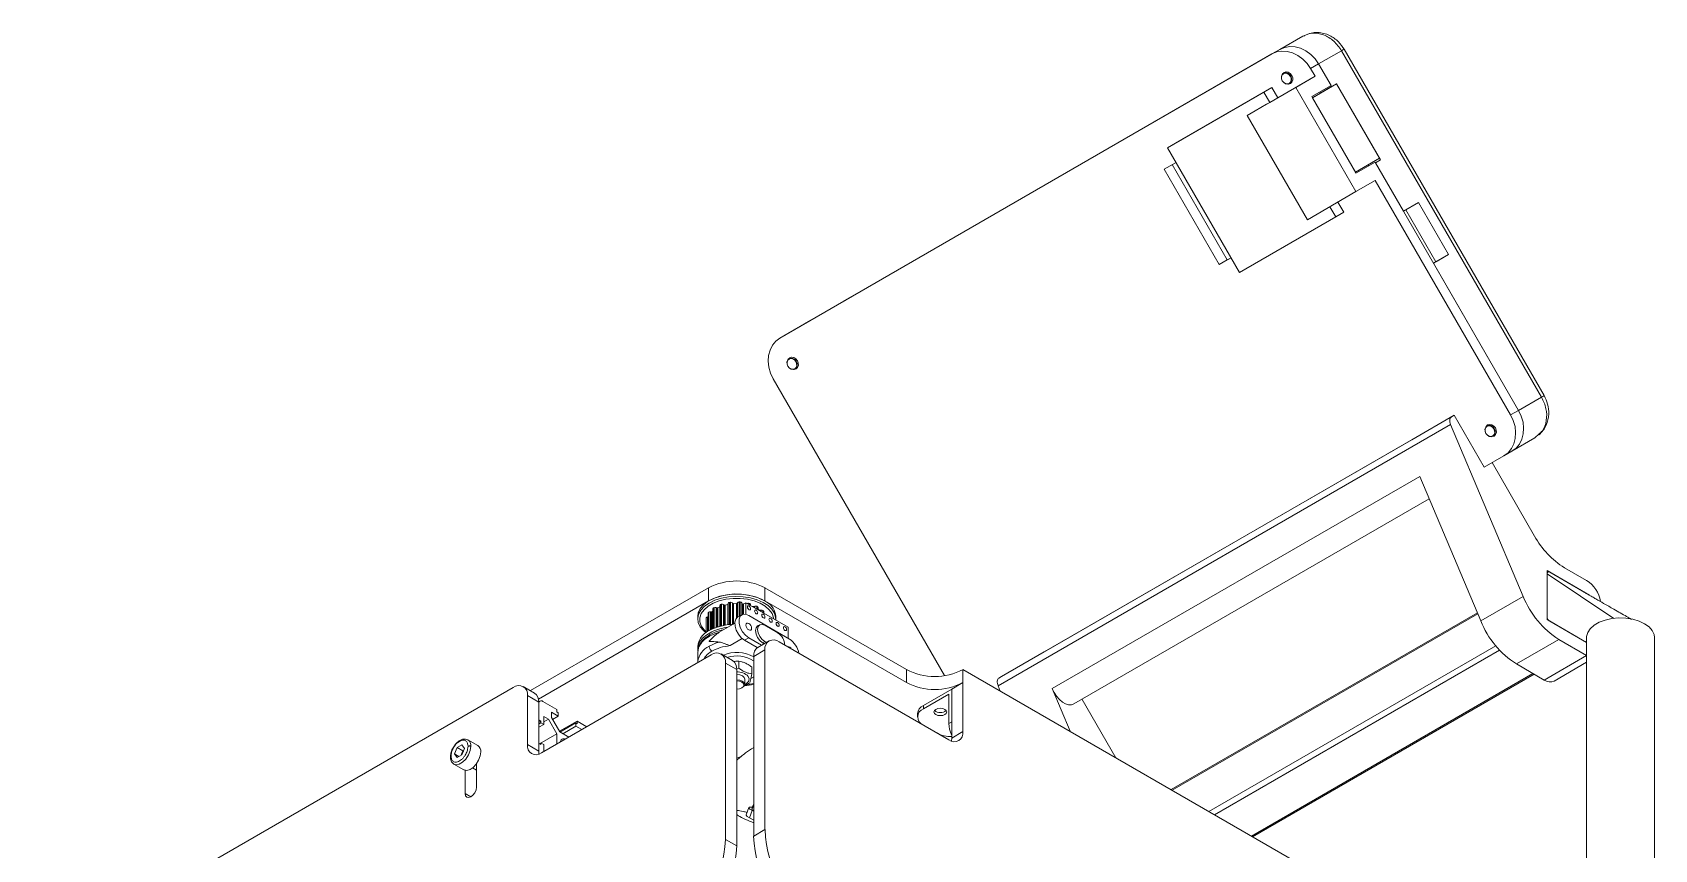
# Model space of a CAD drawing. Header units: millimetres. Extents: x -529 to 1738, y -425 to 849.
# Drawn here: x -104.7 to 98, y 235 to 337.2 of the extents above; entities that cross this region are included whole.
import ezdxf

# ---------------------------------------------------------------- set-up
doc = ezdxf.new("R2010")
doc.units = ezdxf.units.MM

msp = doc.modelspace()

# ---------------------------------------------------------------- linework, layer by layer
at = {"color": 7, "linetype": 'Continuous', "lineweight": 15}
for p, q in [((54.09, 336.73), (-7.43, 301.21)), ((51.22, 335.07), (54.09, 336.73)), ((54.32, 336.77), (54.09, 336.73)), ((51.22, 335.07), (-10.3, 299.55)), ((50.22, 334.49), (51.22, 335.07)), ((58.92, 334.9), (56.05, 333.24)), ((83.92, 291.59), (58.92, 334.9)), ((84.24, 291.78), (59.24, 335.08)), ((50.22, 334.49), (-11.3, 298.98)), ((56.05, 333.24), (55.05, 332.66)), ((55.6, 331.71), (55.05, 332.66)), ((57.6, 330.55), (56.05, 333.24)), ((56.05, 333.24), (57.67, 330.42)), ((50.93, 329.01), (55.6, 331.71)), ((51.96, 332.26), (51.66, 332.09)), ((52.41, 330.79), (52.71, 330.96)), ((55.6, 331.71), (53.2, 330.32)), ((55.2, 329.16), (57.6, 330.55)), ((58.27, 330.77), (55.27, 329.03)), ((57.67, 330.42), (58.27, 330.77)), ((58.27, 330.77), (63.77, 321.24)), ((58.27, 330.77), (63.65, 321.46)), ((37.17, 322.77), (49.19, 329.71)), ((38.17, 323.35), (50.19, 330.29)), ((53.2, 330.32), (47.12, 326.81)), ((50.19, 330.29), (49.19, 329.71)), ((49.19, 329.71), (49.93, 328.43)), ((49.93, 328.43), (50.93, 329.01)), ((50.19, 330.29), (50.93, 329.01)), ((53.2, 330.32), (60.72, 317.29)), ((60.72, 319.6), (55.2, 329.16)), ((55.27, 329.04), (56.26, 329.6)), ((55.27, 329.03), (60.65, 319.72)), ((56.26, 329.6), (56.18, 329.73)), ((56.26, 329.6), (57.67, 330.42)), ((47.12, 326.81), (48.12, 327.39)), ((47.12, 326.81), (54.64, 313.77)), ((48.12, 327.39), (49.53, 328.2)), ((49.93, 328.43), (49.53, 328.2)), ((38.17, 323.35), (37.17, 322.77)), ((37.17, 322.77), (46.17, 307.18)), ((36.76, 320.08), (38.23, 320.93)), ((44.63, 308.75), (37.76, 320.66)), ((63.65, 321.46), (60.65, 319.72)), ((63.12, 320.98), (60.72, 319.6)), ((63.12, 320.98), (60.72, 319.6)), ((62.31, 320.51), (62.23, 320.64)), ((81.05, 289.93), (63.12, 320.98)), ((63.77, 321.24), (63.17, 320.89)), ((63.17, 320.89), (63.77, 321.24)), ((63.17, 320.89), (66.67, 314.83)), ((43.63, 308.17), (36.76, 320.08)), ((60.72, 317.29), (63.12, 318.67)), ((80.05, 289.36), (63.12, 318.67)), ((54.64, 313.77), (60.72, 317.29)), ((57.45, 315.4), (58.19, 314.12)), ((58.19, 314.12), (59.19, 314.7)), ((58.45, 315.98), (59.19, 314.7)), ((66.67, 314.83), (68.55, 315.91)), ((66.96, 315), (70.71, 308.5)), ((72.3, 309.42), (68.55, 315.91)), ((46.17, 307.18), (58.19, 314.12)), ((45.11, 309.02), (43.63, 308.17)), ((43.63, 308.17), (44.63, 308.75)), ((45.11, 309.02), (44.63, 308.75)), ((72.3, 309.42), (70.42, 308.34)), ((70.42, 308.34), (70.88, 308.6)), ((70.42, 308.34), (81.05, 289.93)), ((70.88, 308.6), (72.3, 309.42)), ((2.24, 306.79), (-3.41, 303.53)), ((-2.66, 303.96), (2.99, 307.23)), ((2.99, 307.23), (2.24, 306.79)), ((-3.41, 303.53), (-2.66, 303.96)), ((-2.66, 303.96), (-2.66, 303.96)), ((-7.43, 301.21), (-10.3, 299.55)), ((-10.3, 299.55), (-11.3, 298.98)), ((-9.84, 296.58), (-10.14, 296.41)), ((-9.39, 295.11), (-9.09, 295.28)), ((-12.13, 293.88), (9.29, 256.78)), ((81.05, 289.93), (83.92, 291.59)), ((15.98, 255.5), (72.55, 288.16)), ((16.08, 256.47), (72.65, 289.13)), ((67.69, 286.26), (72.99, 289.33)), ((72.55, 288.16), (81.62, 266.67)), ((72.65, 289.13), (72.99, 289.33)), ((72.99, 289.33), (76.74, 282.83)), ((77.41, 288.18), (77.11, 288.01)), ((80.05, 289.36), (81.05, 289.93)), ((21.73, 259.73), (67.69, 286.26)), ((67.69, 286.26), (67.69, 286.26)), ((77.86, 286.71), (78.16, 286.88)), ((83.09, 286.5), (80.22, 284.84)), ((83.61, 286.99), (83.09, 286.5)), ((76.74, 282.83), (79.22, 284.26)), ((80.22, 284.84), (79.22, 284.26)), ((77.74, 283.41), (83.05, 274.22)), ((22.73, 255.15), (68.69, 281.68)), ((68.69, 281.68), (76.32, 263.61)), ((69.88, 278.87), (25.47, 253.23)), ((84.6, 269.9), (89.9, 266.84)), ((84.6, 269.9), (84.6, 263.78)), ((84.7, 269.71), (84.6, 269.65)), ((89.55, 267.04), (84.95, 269.7)), ((86.8, 270.26), (89.55, 268.67)), ((-42.48, 254.9), (-20.23, 267.74)), ((-20.23, 266.11), (-20.23, 267.74)), ((-13.16, 266.11), (-13.16, 267.74)), ((-13.16, 267.74), (4.52, 257.54)), ((84.6, 269.49), (84.6, 269.48)), ((84.6, 269.48), (84.6, 264.18)), ((-41.48, 253.84), (-20.23, 266.11)), ((-18.33, 265.67), (-18.25, 265.62)), ((-18.14, 265.6), (-17.8, 265.68)), ((-17.74, 265.81), (-17.74, 263.15)), ((-17.23, 265.87), (-17.18, 265.81)), ((-17.08, 265.77), (-16.72, 265.78)), ((-16.63, 265.83), (-16.6, 265.89)), ((-16.07, 265.86), (-16.06, 265.79)), ((-15.98, 265.74), (-15.83, 265.72)), ((-15.56, 265.89), (-15.83, 265.74)), ((-15.83, 265.74), (-15.83, 264.45)), ((-15.56, 265.89), (-15.56, 264.44)), ((-10.26, 262.83), (-15.56, 265.89)), ((-14.97, 265.55), (-14.97, 265.68)), ((-13.16, 266.11), (4.52, 255.9)), ((76.32, 263.61), (81.62, 266.67)), ((-21.57, 264.17), (-21.57, 263.86)), ((-20.53, 263.93), (-20.53, 263.94)), ((-20.53, 263.93), (-20.53, 262.13)), ((-20.34, 264.12), (-20.26, 264.12)), ((-20.26, 264.57), (-20.26, 262.32)), ((-19.97, 264.75), (-19.84, 264.74)), ((-19.74, 264.76), (-19.67, 264.83)), ((-19.67, 265.13), (-19.67, 262.63)), ((-19.28, 265.29), (-19.17, 265.25)), ((-19.05, 265.26), (-18.8, 265.38)), ((-18.8, 265.56), (-18.8, 262.94)), ((-16.05, 264.38), (-16.58, 264.07)), ((-10.1, 261.35), (-15.19, 264.29)), ((-14.83, 265.47), (-14.66, 265.41)), ((-14.54, 265.41), (-14.44, 265.45)), ((-14.02, 265), (-14.02, 265.31)), ((-14.02, 265.07), (-13.87, 264.96)), ((-13.76, 264.95), (-13.65, 264.97)), ((-13.31, 264.59), (-13.31, 264.79)), ((-11.82, 263.86), (-11.82, 264.17)), ((75.89, 264.62), (37.6, 242.52)), ((84.6, 263.78), (89.54, 260.92)), ((-18.87, 262.2), (-18.61, 262.36)), ((-16.93, 263.33), (-18.61, 262.36)), ((-13.82, 263.13), (-14.08, 262.98)), ((-11.57, 262.13), (-13.19, 263.07)), ((-10.26, 261.44), (-10.26, 262.83)), ((84.95, 263.57), (89.54, 260.92)), ((-21.57, 260.4), (-21.57, 260.09)), ((-21.57, 259.68), (-21.57, 258.45)), ((-15.19, 261.49), (-15.72, 261.19)), ((-15.72, 261.19), (-14.12, 260.27)), ((-13.6, 260.58), (-15.19, 261.49)), ((-13.16, 259.98), (-14.57, 259.17)), ((-12.64, 261.13), (-14.05, 260.31)), ((-13.19, 261.03), (-13.46, 260.87)), ((-13.27, 260.76), (-13.46, 260.87)), ((-13.19, 261.03), (-13.01, 260.92)), ((-13.16, 237.53), (-13.16, 259.98)), ((-11.39, 261), (9.82, 248.76)), ((16.42, 256.67), (21.73, 259.73)), ((80.77, 258.23), (86.08, 261.29)), ((86.08, 261.29), (89.54, 259.29)), ((89.54, 261.53), (89.54, 208.45)), ((98.04, 203.55), (98.04, 261.53)), ((-41.09, 247.13), (-19.88, 259.37)), ((-21.57, 258.53), (-21.57, 258.45)), ((-17.21, 258.68), (-18.63, 259.5)), ((-18.11, 258.35), (-18.11, 236.3)), ((-18.11, 258.35), (-16.69, 257.53)), ((-16.7, 257.58), (-16.42, 257.7)), ((-16.69, 257.53), (-16.69, 235.49)), ((-16.42, 258.58), (-16.42, 257.7)), ((-14.82, 256.99), (-14.82, 257.86)), ((-14.57, 236.71), (-14.57, 259.17)), ((4.52, 257.54), (4.52, 255.9)), ((11.59, 257.54), (11.59, 255.9)), ((11.59, 257.54), (89.37, 212.63)), ((80.77, 258.23), (84.25, 256.22)), ((85.5, 256.1), (89.54, 258.44)), ((-15.69, 255.68), (-15.69, 256.33)), ((-14.93, 256.42), (-14.57, 256.63)), ((11.59, 255.9), (10.18, 255.09)), ((11.59, 249.78), (11.59, 255.9)), ((16.26, 254.84), (15.98, 255.5)), ((16.42, 256.67), (16.08, 256.47)), ((47.79, 236.64), (82.98, 256.96)), ((-104.73, 220.59), (-44.62, 255.29)), ((-41.96, 254.6), (-43.37, 255.41)), ((-42.86, 254.27), (-42.86, 248.15)), ((-41.44, 253.45), (-42.86, 254.27)), ((-41.29, 253.59), (-41.44, 253.5)), ((-39.18, 252.56), (-40.91, 253.56)), ((-16.06, 255.23), (-15.99, 255.27)), ((10.18, 255.09), (6.64, 253.05)), ((6.64, 252.64), (9.82, 254.47)), ((9.82, 254.47), (9.82, 250.8)), ((10.18, 251), (10.18, 255.09)), ((10.18, 248.96), (10.18, 255.09)), ((24.98, 249.81), (22.73, 255.15)), ((26.48, 253.81), (30.7, 246.51)), ((-41.44, 253.45), (-41.44, 247.33)), ((-41.44, 253.25), (-41.44, 251.25)), ((-40.81, 251.66), (-40.23, 251.32)), ((-40.81, 250.68), (-40.81, 251.66)), ((-39.85, 252.21), (-39, 251.72)), ((-39.85, 251.54), (-39.85, 252.21)), ((-38.8, 249.73), (-39.85, 251.54)), ((-39, 251.72), (-39.72, 251.31)), ((-39.18, 252.23), (-39.18, 252.56)), ((-39, 252.13), (-39.18, 252.23)), ((-39, 251.72), (-39, 252.13)), ((5.91, 252.03), (5.91, 251.62)), ((6.64, 253.05), (6.64, 252.64)), ((-41.44, 251.25), (-41.16, 251.09)), ((-41.16, 251.09), (-41.44, 250.92)), ((-41.44, 250.72), (-41.16, 250.88)), ((-41.44, 250.31), (-40.81, 250.68)), ((-41.35, 248.26), (-39.18, 249.51)), ((-41.16, 251.09), (-41.16, 250.88)), ((-41.16, 250.88), (-40.81, 250.68)), ((-40.81, 250.99), (-40.23, 251.32)), ((-40.23, 251.32), (-39.18, 249.51)), ((-39.18, 249.51), (-39.18, 248.23)), ((-36.63, 251.09), (-38.85, 249.81)), ((-37.69, 249.09), (-38.8, 249.73)), ((-38.79, 249.72), (-36.81, 250.86)), ((-38.44, 249.51), (-36.81, 250.45)), ((-36.81, 250.86), (-36.81, 250.45)), ((-36.63, 250.76), (-36.81, 250.86)), ((-36.81, 250.45), (-36.07, 250.02)), ((-36.63, 251.09), (-36.63, 250.76)), ((-35.43, 250.39), (-36.63, 251.09)), ((8.41, 249.58), (6.64, 250.6)), ((9.82, 250.8), (10.18, 251)), ((11.59, 249.78), (10.18, 248.96)), ((-51.65, 247.77), (-51.95, 246.98)), ((-51.04, 248.12), (-51.65, 247.77)), ((-50.94, 247.36), (-51.65, 247.77)), ((-50.73, 247.68), (-51.04, 248.12)), ((-51.04, 246.89), (-50.73, 247.68)), ((-50.94, 247.36), (-50.83, 247.42)), ((-50.29, 248.74), (-50.33, 248.76)), ((-49.05, 248.03), (-50.29, 248.74)), ((-42.86, 248.15), (-41.44, 247.33)), ((-41.44, 248.31), (-41.44, 247.33)), ((-41.16, 248.15), (-41.44, 248.31)), ((-41.16, 248.35), (-41.34, 248.25)), ((-41.16, 248.35), (-41.16, 248.15)), ((-40.81, 248.15), (-41.16, 248.35)), ((-40.81, 247.29), (-40.81, 248.15)), ((10.18, 248.96), (10.15, 248.61)), ((-52.04, 245.71), (-50.8, 245)), ((-51.95, 246.98), (-51.65, 246.54)), ((-51.42, 246.67), (-51.95, 246.98)), ((-51.65, 246.54), (-51.04, 246.89)), ((-51.14, 246.83), (-51.09, 246.96)), ((-51.09, 246.96), (-50.94, 247.36)), ((-49.22, 245.75), (-49.22, 242.84)), ((-41.44, 247.33), (-41.41, 246.97)), ((-16.07, 246.71), (-16.69, 246.45)), ((-50.64, 244.93), (-50.64, 242.02)), ((-49.71, 245.23), (-49.22, 244.95)), ((-49.22, 244.95), (-49.22, 242.72)), ((-49.22, 243.82), (-49.22, 243.82)), ((-15.19, 240.3), (-15.53, 239.37)), ((-14.74, 239.91), (-15.09, 238.98)), ((-14.79, 240.03), (-14.57, 240.62)), ((-14.79, 240.03), (-14.75, 240.27)), ((-14.57, 239.93), (-14.79, 240.03)), ((-14.75, 240.27), (-14.57, 240.75)), ((-14.74, 239.91), (-14.57, 239.81)), ((-15.09, 238.98), (-14.57, 238.69)), ((-13.16, 237.53), (-14.57, 236.71)), ((-18.11, 236.3), (-16.69, 235.49))]:
    msp.add_line(p, q, dxfattribs=at)
at = {"color": 8, "linetype": 'Continuous', "lineweight": 15}
for p, q in [((92.95, 263.93), (84.6, 269.49)), ((-18.7, 262.96), (-18.7, 265.66)), ((-18.58, 262.99), (-18.58, 265.7)), ((-18.33, 265.67), (-18.33, 263.05)), ((-17.8, 265.68), (-17.8, 263.14)), ((-17.59, 265.92), (-17.59, 263.17)), ((-17.45, 265.94), (-17.45, 263.18)), ((-17.23, 265.87), (-17.23, 263.2)), ((-17.18, 265.81), (-17.18, 263.2)), ((-17.08, 263.25), (-17.08, 265.77)), ((-16.72, 265.78), (-16.72, 263.95)), ((-16.63, 264.03), (-16.63, 265.83)), ((-16.6, 265.89), (-16.6, 264.06)), ((-16.39, 265.98), (-16.39, 264.18)), ((-16.25, 265.97), (-16.25, 264.26)), ((-16.07, 265.86), (-16.07, 264.36)), ((-16.06, 265.79), (-16.06, 264.37)), ((-15.98, 264.41), (-15.98, 265.74)), ((-15.22, 265.81), (-15.22, 265.69)), ((-15.09, 265.78), (-15.09, 265.62)), ((-20.53, 262.14), (-20.53, 263.94)), ((-20.52, 262.15), (-20.52, 264.02)), ((-20.34, 262.27), (-20.34, 264.12)), ((-20.25, 262.33), (-20.25, 264.61)), ((-20.19, 262.36), (-20.19, 264.69)), ((-19.97, 262.49), (-19.97, 264.75)), ((-19.84, 264.74), (-19.84, 262.55)), ((-19.74, 262.6), (-19.74, 264.76)), ((-19.62, 262.65), (-19.62, 265.21)), ((-19.52, 262.69), (-19.52, 265.27)), ((-19.28, 262.79), (-19.28, 265.29)), ((-19.17, 265.25), (-19.17, 262.82)), ((-19.05, 262.86), (-19.05, 265.26)), ((-18.25, 265.62), (-18.25, 263.07)), ((-18.14, 263.09), (-18.14, 265.6)), ((-14.66, 265.41), (-14.66, 265.37)), ((-14.54, 265.3), (-14.54, 265.41)), ((-14.44, 265.45), (-14.44, 265.25)), ((-14.19, 265.45), (-14.19, 265.1)), ((-14.08, 265.4), (-14.08, 265.04)), ((-13.87, 264.96), (-13.87, 264.92)), ((-13.76, 264.86), (-13.76, 264.95)), ((-13.65, 264.97), (-13.65, 264.79)), ((-13.41, 264.92), (-13.41, 264.65)), ((-13.34, 264.85), (-13.34, 264.61)), ((37.75, 242.44), (75.94, 264.49)), ((-17.52, 260.52), (-16.01, 261.4)), ((78.2, 260.49), (42.34, 239.79)), ((43.05, 239.38), (78.67, 259.94)), ((84.25, 256.22), (89.54, 259.28)), ((82.83, 257.04), (47.64, 236.72)), ((-49.93, 241.61), (-50.64, 242.02))]:
    msp.add_line(p, q, dxfattribs=at)
at = {"color": 7, "linetype": 'Continuous', "lineweight": 15, "flags": 128}
for points in [[(55.05, 332.66), (54.6, 333.3), (54.07, 333.86), (53.46, 334.31), (52.8, 334.63), (52.13, 334.81), (51.45, 334.85), (50.81, 334.74), (50.22, 334.49)], [(56.05, 333.24), (55.6, 333.88), (55.07, 334.44), (54.46, 334.88), (53.8, 335.21), (53.13, 335.39), (52.45, 335.43), (51.81, 335.32), (51.22, 335.07)], [(56.05, 333.24), (55.6, 333.88), (55.07, 334.44), (54.46, 334.88), (53.8, 335.21), (53.13, 335.39), (52.45, 335.43), (51.81, 335.32), (51.22, 335.07)], [(52.41, 330.79), (52.18, 330.72), (51.92, 330.76), (51.69, 330.91), (51.5, 331.13), (51.4, 331.4), (51.39, 331.68), (51.49, 331.92), (51.66, 332.09), (51.89, 332.16), (52.14, 332.11), (52.38, 331.97), (52.56, 331.74), (52.67, 331.47), (52.67, 331.2), (52.58, 330.96), (52.41, 330.79)], [(52.36, 330.82), (52.52, 330.97), (52.61, 331.2), (52.6, 331.46), (52.5, 331.71), (52.33, 331.92), (52.11, 332.05), (51.88, 332.09), (51.66, 332.03), (51.5, 331.87), (51.41, 331.65), (51.42, 331.39), (51.51, 331.14), (51.69, 330.93), (51.91, 330.79), (52.14, 330.75), (52.36, 330.82)], [(51.53, 331.98), (51.55, 332.01), (51.73, 332.19), (51.98, 332.26), (52.25, 332.22), (52.5, 332.06), (52.7, 331.82), (52.81, 331.53), (52.82, 331.24), (52.72, 330.98), (52.53, 330.8)], [(52.53, 330.8), (52.29, 330.73), (52.25, 330.73)], [(-11.3, 298.98), (-11.81, 298.59), (-12.23, 298.09), (-12.53, 297.48), (-12.71, 296.81), (-12.76, 296.08), (-12.68, 295.33), (-12.46, 294.59), (-12.13, 293.88)], [(-9.39, 295.11), (-9.62, 295.04), (-9.88, 295.09), (-10.11, 295.23), (-10.3, 295.46), (-10.4, 295.73), (-10.41, 296), (-10.32, 296.24), (-10.14, 296.41), (-9.91, 296.48), (-9.66, 296.44), (-9.42, 296.29), (-9.24, 296.07), (-9.13, 295.8), (-9.13, 295.52), (-9.22, 295.28), (-9.39, 295.11)], [(-9.44, 295.14), (-9.28, 295.3), (-9.19, 295.52), (-9.2, 295.78), (-9.3, 296.03), (-9.47, 296.24), (-9.69, 296.38), (-9.93, 296.42), (-10.14, 296.35), (-10.3, 296.2), (-10.39, 295.97), (-10.38, 295.72), (-10.29, 295.46), (-10.12, 295.25), (-9.89, 295.12), (-9.66, 295.08), (-9.44, 295.14)], [(-10.27, 296.3), (-10.25, 296.33), (-10.07, 296.51), (-9.82, 296.58), (-9.55, 296.54), (-9.3, 296.39), (-9.1, 296.15), (-8.99, 295.86), (-8.98, 295.56), (-9.08, 295.3), (-9.27, 295.13)], [(-9.27, 295.13), (-9.51, 295.05), (-9.55, 295.05)], [(72.55, 288.16), (72.5, 288.32), (72.46, 288.47), (72.44, 288.62), (72.44, 288.75), (72.47, 288.88), (72.51, 288.98), (72.57, 289.06), (72.65, 289.13)], [(77.86, 286.71), (77.63, 286.64), (77.37, 286.68), (77.14, 286.83), (76.95, 287.05), (76.85, 287.32), (76.84, 287.6), (76.94, 287.84), (77.11, 288.01), (77.34, 288.08), (77.59, 288.03), (77.83, 287.89), (78.01, 287.66), (78.12, 287.39), (78.12, 287.12), (78.03, 286.87), (77.86, 286.71)], [(77.81, 286.74), (77.97, 286.89), (78.06, 287.12), (78.05, 287.38), (77.95, 287.63), (77.78, 287.84), (77.56, 287.97), (77.33, 288.01), (77.11, 287.95), (76.95, 287.79), (76.86, 287.57), (76.87, 287.31), (76.96, 287.06), (77.14, 286.85), (77.36, 286.71), (77.59, 286.67), (77.81, 286.74)], [(76.98, 287.9), (77, 287.93), (77.18, 288.11), (77.43, 288.18), (77.7, 288.14), (77.95, 287.98), (78.15, 287.74), (78.26, 287.45), (78.27, 287.16), (78.17, 286.9), (77.98, 286.72), (77.98, 286.72)], [(79.22, 284.26), (79.73, 284.64), (80.15, 285.15), (80.45, 285.75), (80.63, 286.43), (80.68, 287.16), (80.6, 287.91), (80.38, 288.65), (80.05, 289.36)], [(80.22, 284.84), (80.73, 285.22), (81.15, 285.73), (81.45, 286.33), (81.63, 287.01), (81.68, 287.73), (81.6, 288.48), (81.38, 289.23), (81.05, 289.93)], [(80.22, 284.84), (80.73, 285.22), (81.15, 285.73), (81.45, 286.33), (81.63, 287.01), (81.68, 287.73), (81.6, 288.48), (81.38, 289.23), (81.05, 289.93)], [(77.98, 286.72), (77.74, 286.65), (77.7, 286.65)], [(-12.93, 265.96), (-13.58, 266.33), (-14.35, 266.64), (-15.2, 266.85), (-16.1, 266.96), (-17.03, 266.98), (-17.94, 266.89), (-18.81, 266.7), (-19.6, 266.43), (-20.29, 266.07), (-20.85, 265.64), (-21.26, 265.16), (-21.5, 264.64), (-21.57, 264.17)], [(-11.82, 263.74), (-11.83, 264.05), (-11.98, 264.58), (-12.3, 265.08), (-12.78, 265.54), (-13.4, 265.93), (-14.14, 266.26), (-14.98, 266.49), (-15.87, 266.63), (-16.8, 266.67), (-17.72, 266.61), (-18.6, 266.45), (-19.41, 266.19), (-20.13, 265.85), (-20.72, 265.44), (-21.17, 264.97), (-21.45, 264.46), (-21.57, 263.93), (-21.5, 263.4), (-21.27, 262.88), (-20.86, 262.4), (-20.53, 262.12)], [(-12.07, 263.88), (-12.09, 264.02), (-12.27, 264.54), (-12.62, 265.02), (-13.12, 265.46), (-13.76, 265.83), (-14.51, 266.12), (-15.35, 266.32), (-16.24, 266.42), (-17.15, 266.42), (-18.04, 266.32), (-18.87, 266.12), (-19.63, 265.82), (-20.27, 265.45), (-20.77, 265.02), (-21.12, 264.54), (-21.3, 264.02), (-21.3, 263.5), (-21.12, 262.99), (-20.77, 262.5), (-20.53, 262.27)], [(-17.74, 265.81), (-17.74, 265.83), (-17.73, 265.85), (-17.72, 265.86), (-17.7, 265.88), (-17.68, 265.9), (-17.65, 265.91), (-17.62, 265.92), (-17.59, 265.92)], [(-15.09, 265.78), (-15.06, 265.77), (-15.03, 265.76), (-15.01, 265.74), (-14.99, 265.73), (-14.98, 265.71), (-14.97, 265.69), (-14.97, 265.68)], [(-16.58, 264.07), (-16.8, 263.84), (-16.92, 263.46), (-16.9, 262.97), (-16.75, 262.45), (-16.48, 261.94), (-16.12, 261.5), (-15.72, 261.19)], [(-15.19, 264.29), (-15.6, 264.45), (-15.97, 264.41), (-16.24, 264.2), (-16.38, 263.82), (-16.38, 263.34), (-16.24, 262.8), (-15.97, 262.27), (-15.6, 261.82), (-15.19, 261.49)], [(-15.35, 265.36), (-15.34, 265.27), (-15.29, 265.17), (-15.23, 265.08), (-15.16, 265.02), (-15.08, 265), (-15.02, 265.01), (-14.97, 265.06), (-14.96, 265.14), (-14.97, 265.23), (-15.02, 265.33), (-15.08, 265.42), (-15.16, 265.48), (-15.23, 265.5), (-15.29, 265.49), (-15.34, 265.44), (-15.35, 265.36)], [(-15.33, 265.24), (-15.28, 265.18), (-15.25, 265.1)], [(-14.45, 264.85), (-14.44, 264.92), (-14.4, 264.97), (-14.33, 264.98), (-14.26, 264.96), (-14.18, 264.9), (-14.12, 264.81), (-14.08, 264.71), (-14.06, 264.62), (-14.08, 264.54), (-14.12, 264.49), (-14.18, 264.48), (-14.26, 264.51), (-14.33, 264.57), (-14.4, 264.65), (-14.44, 264.75), (-14.45, 264.85)], [(-14.43, 264.73), (-14.38, 264.66), (-14.35, 264.59)], [(-13.56, 264.33), (-13.54, 264.41), (-13.5, 264.45), (-13.43, 264.47), (-13.36, 264.44), (-13.28, 264.38), (-13.22, 264.29), (-13.18, 264.2), (-13.16, 264.1), (-13.18, 264.02), (-13.22, 263.97), (-13.28, 263.96), (-13.36, 263.99), (-13.43, 264.05), (-13.5, 264.13), (-13.54, 264.23), (-13.56, 264.33)], [(-13.53, 264.21), (-13.49, 264.14), (-13.45, 264.07)], [(-12.66, 263.81), (-12.64, 263.89), (-12.6, 263.94), (-12.54, 263.95), (-12.46, 263.92), (-12.39, 263.86), (-12.32, 263.78), (-12.28, 263.68), (-12.27, 263.58), (-12.28, 263.5), (-12.32, 263.46), (-12.39, 263.44), (-12.46, 263.47), (-12.54, 263.53), (-12.6, 263.62), (-12.64, 263.71), (-12.66, 263.81)], [(-12.63, 263.69), (-12.59, 263.62), (-12.55, 263.55)], [(89.54, 261.53), (89.55, 261.66), (89.69, 262.16), (90.01, 262.64), (90.49, 263.07), (91.12, 263.44), (91.86, 263.72), (92.69, 263.9), (93.57, 263.98), (94.46, 263.95), (95.32, 263.82), (96.11, 263.59), (96.8, 263.26), (97.36, 262.87), (97.76, 262.41), (97.99, 261.91), (98.04, 261.53)], [(-21.56, 259.88), (-21.56, 259.89), (-21.53, 260.43), (-21.33, 260.95), (-20.97, 261.44), (-20.44, 261.88), (-19.79, 262.26)], [(-15.19, 262.48), (-15.06, 262.44), (-14.94, 262.46), (-14.86, 262.55), (-14.84, 262.69), (-14.86, 262.86), (-14.94, 263.04), (-15.06, 263.19), (-15.19, 263.3), (-15.33, 263.35), (-15.44, 263.33), (-15.52, 263.24), (-15.54, 263.1), (-15.52, 262.93), (-15.44, 262.75), (-15.33, 262.59), (-15.19, 262.48)], [(-13.46, 260.87), (-13.8, 261.15), (-14.08, 261.53), (-14.27, 261.97), (-14.34, 262.4), (-14.27, 262.75), (-14.08, 262.98), (-14.08, 262.98)], [(-13.19, 263.07), (-13.53, 263.18), (-13.82, 263.13), (-14.01, 262.91), (-14.08, 262.56), (-14.01, 262.13), (-13.82, 261.68), (-13.53, 261.3), (-13.19, 261.03)], [(-11.76, 263.29), (-11.74, 263.37), (-11.7, 263.42), (-11.64, 263.43), (-11.56, 263.4), (-11.49, 263.34), (-11.42, 263.26), (-11.38, 263.16), (-11.37, 263.06), (-11.38, 262.99), (-11.42, 262.94), (-11.49, 262.92), (-11.56, 262.95), (-11.64, 263.01), (-11.7, 263.1), (-11.74, 263.19), (-11.76, 263.29)], [(-11.74, 263.17), (-11.69, 263.1), (-11.66, 263.03)], [(-10.86, 262.77), (-10.85, 262.85), (-10.8, 262.9), (-10.74, 262.91), (-10.67, 262.88), (-10.59, 262.82), (-10.53, 262.74), (-10.48, 262.64), (-10.47, 262.55), (-10.48, 262.47), (-10.53, 262.42), (-10.59, 262.41), (-10.67, 262.43), (-10.74, 262.49), (-10.8, 262.58), (-10.85, 262.68), (-10.86, 262.77)], [(-10.84, 262.65), (-10.79, 262.59), (-10.76, 262.51)], [(-21.57, 259.68), (-21.47, 260.23), (-21.42, 260.36)], [(-15.69, 256.33), (-15.77, 256.55), (-15.98, 256.74), (-16.31, 256.86), (-16.69, 256.91), (-16.69, 256.91)], [(-16.69, 256.25), (-16.31, 256.21), (-15.99, 256.09)], [(-16.06, 255.96), (-16.35, 256.08), (-16.69, 256.12)], [(-16.69, 255.08), (-16.35, 255.12), (-16.06, 255.23), (-15.86, 255.4), (-15.79, 255.6), (-15.86, 255.79), (-16.06, 255.96)], [(-15.99, 256.09), (-15.77, 255.9), (-15.69, 255.68), (-15.77, 255.46), (-15.99, 255.27)], [(-15.7, 255.64), (-15.46, 255.78), (-15.2, 256.06), (-15.13, 256.37), (-15.25, 256.67)], [(15.98, 255.5), (15.93, 255.66), (15.89, 255.81), (15.87, 255.96), (15.87, 256.1), (15.9, 256.22), (15.94, 256.32), (16, 256.41), (16.08, 256.47)], [(25.47, 253.23), (25.16, 253.12), (24.8, 253.13), (24.42, 253.25), (24.03, 253.47), (23.64, 253.79), (23.29, 254.19), (22.98, 254.65), (22.73, 255.15)], [(9.33, 251.9), (9.5, 252.05), (9.56, 252.23), (9.5, 252.41), (9.33, 252.56), (9.07, 252.66), (8.76, 252.69), (8.46, 252.66), (8.2, 252.56), (8.02, 252.41), (7.96, 252.23), (8.02, 252.05), (8.2, 251.9), (8.46, 251.8), (8.76, 251.77), (9.07, 251.8), (9.33, 251.9)], [(-52.15, 245.8), (-52.11, 245.76), (-52.03, 245.7)], [(-51.09, 246.96), (-51.12, 246.87), (-51.13, 246.84)], [(-48.69, 247.23), (-48.76, 246.73), (-48.95, 246.2), (-49.25, 245.71), (-49.62, 245.3), (-50.03, 245.03), (-50.42, 244.92), (-50.77, 244.98), (-50.8, 245)], [(-50.64, 242.02), (-50.58, 241.74), (-50.43, 241.56), (-50.2, 241.52), (-49.93, 241.61), (-49.66, 241.83), (-49.42, 242.14), (-49.27, 242.5), (-49.22, 242.84)], [(-15.09, 238.98), (-15.39, 239.17), (-15.53, 239.32), (-15.53, 239.37)], [(-14.73, 240.32), (-14.95, 240.35), (-15.15, 240.33), (-15.18, 240.25), (-15.04, 240.1), (-14.74, 239.91)]]:
    msp.add_lwpolyline(points, dxfattribs=at)
at = {"color": 8, "linetype": 'Continuous', "lineweight": 15, "flags": 128}
msp.add_lwpolyline([(-52.03, 245.7), (-51.78, 245.63), (-51.38, 245.7), (-50.95, 245.95), (-50.55, 246.35), (-50.22, 246.86), (-50, 247.41), (-49.93, 247.94)], dxfattribs=at)
at = {"color": 7, "linetype": 'Continuous', "lineweight": 15}
for centre, radius, start, end in [((92.52, 279.44), 10.82, 208.8556, 238.0453), ((-16.69, 260.92), 7.69, 62.6097, 117.3903), ((87.46, 265.42), 3.87, 9.4176, 57.3681), ((-16.69, 259.28), 7.69, 62.6097, 117.3903), ((-18.68, 265.54), 0.122, 101.5737, 170.1004), ((-17.03, 260.91), 5.04, 107.9728, 109.4381), ((-18.48, 265.41), 0.308, 60.5439, 108.2626), ((-17.81, 265.76), 0.0846, 277.9145, 328.3571), ((-16.72, 259.62), 6.36, 96.6021, 97.8558), ((-17.4, 265.69), 0.253, 45.7988, 100.5679), ((-17.09, 265.89), 0.12, 224.8603, 276.0237), ((-16.71, 265.89), 0.105, 266.473, 322.6881), ((-16.42, 265.75), 0.225, 81.7822, 141.3804), ((-16.69, 259.38), 6.61, 86.1443, 87.3673), ((-16.23, 265.79), 0.176, 24.0635, 94.8377), ((-15.98, 265.82), 0.0807, 202.0277, 269.6587), ((-15.29, 265.5), 0.325, 76.4164, 110.1182), ((-16.53, 260.34), 5.63, 75.1592, 76.5199), ((-14.05, 264.02), 2.24, 3.7777, 59.8283), ((92.22, 270.91), 11.41, 201.8142, 237.4662), ((-19.22, 263.76), 1.32, 168.5584, 172.136), ((-20.35, 263.94), 0.182, 84.8015, 154.101), ((-20.19, 264.57), 0.0744, 142.5799, 179.3069), ((-18.67, 263.48), 1.95, 141.4912, 144.2517), ((-20.02, 264.5), 0.258, 78.9619, 132.9741), ((-19.82, 264.87), 0.139, 260.2548, 306.5035), ((-19.57, 265.12), 0.0935, 118.9116, 175.8494), ((-17.77, 262.46), 3.31, 122.0567, 123.994), ((-19.38, 264.99), 0.31, 71.1059, 118.5992), ((-19.12, 265.4), 0.16, 251.6003, 293.4775), ((-18.17, 265.75), 0.152, 240.376, 283.7135), ((-14.6, 265.56), 0.161, 250.5017, 292.2614), ((-14.32, 265.16), 0.316, 65.6707, 112.503), ((-15.94, 261.9), 3.96, 61.9961, 63.7173), ((-14.12, 265.3), 0.102, 5.835, 68.5848), ((-13.8, 265.09), 0.15, 238.9076, 282.7704), ((-13.58, 264.69), 0.283, 53.059, 103.7318), ((-15.05, 263.19), 2.39, 44.2485, 46.6599), ((-13.39, 264.79), 0.0795, 1.3987, 47.3871), ((86.91, 267.85), 11.41, 201.8142, 237.4662), ((-19, 260.11), 2.58, 107.7372, 173.63), ((-17.33, 256.7), 5.7, 105.6876, 119.5001), ((-16.81, 255.92), 7.29, 92.1212, 114.1001), ((-16.93, 255.99), 6.89, 97.3208, 114.5146), ((-12.56, 260.54), 1.87, 1.8548, 58.1291), ((-17.33, 255.48), 5.7, 105.6876, 119.5001), ((-19.19, 258.53), 1.09, 350.786, 129.2033), ((-16.71, 255.41), 4.27, 59.9059, 112.7583), ((-13.38, 259.32), 1.2, 124.0564, 187.2558), ((-12.08, 260.16), 1.09, 50.7967, 189.214), ((-10.28, 259.95), 0.445, 22.5151, 97.4903), ((-11.56, 259.1), 2.68, 10.2572, 57.0526), ((-16.71, 255.07), 4.16, 59.1284, 106.4027), ((-17.92, 257.67), 1.23, 353.6999, 54.9879), ((8.06, 264.36), 7.69, 242.6097, 297.3903), ((-43.93, 254.45), 1.09, 350.786, 129.2033), ((-16.59, 255.37), 1.87, 44.3499, 93.3195), ((8.06, 262.73), 7.69, 242.6097, 297.3903), ((84.98, 257.25), 1.26, 234.3824, 294.3071), ((-42.67, 253.59), 1.23, 353.7012, 54.9867), ((-41.12, 253.3), 0.328, 50.7967, 189.214), ((7.16, 251.9), 1.26, 114.3747, 174.3052), ((7.03, 251.62), 1.09, 110.7834, 249.2166), ((8.76, 253.21), 1.06, 227.3897, 312.6103), ((10.1, 252.76), 3.61, 241.9598, 271.1441), ((13.32, 250.91), 3.5, 181.748, 206.047), ((10.51, 249.6), 1.09, 230.7967, 9.214), ((-49.53, 247.33), 0.842, 352.8534, 55.8344), ((-41.78, 247.97), 1.09, 170.786, 309.2033), ((-38.28, 248.39), 0.493, 69.1192, 170.8754), ((-49.91, 246.5), 1.27, 138.4482, 158.7856), ((2.14, 238.19), 15.31, 182.4873, 237.5127), ((-33.4, 236.97), 15.31, 302.4871, 357.5129), ((-31.99, 236.15), 15.31, 302.4871, 357.5129), ((0.72, 237.38), 15.31, 182.4873, 237.5127)]:
    msp.add_arc(centre, radius, start, end, dxfattribs=at)
at = {"color": 8, "linetype": 'Continuous', "lineweight": 15}
for centre, radius, start, end in [((-18.81, 259.08), 2.91, 117.2078, 154.0083), ((-19.11, 258.19), 2.48, 114.5697, 172.0987), ((-50.75, 248.05), 0.833, 352.4814, 56.2064)]:
    msp.add_arc(centre, radius, start, end, dxfattribs=at)
at = {"color": 7, "linetype": 'Continuous', "lineweight": 15}
for points in [[(54.09, 336.73), (54.49, 336.89), (55.3, 337.21), (56.69, 336.95), (58.01, 336.18), (58.62, 335.32), (58.92, 334.9)], [(84.6, 264.18), (84.61, 264.13), (84.62, 264.01), (84.7, 263.83), (84.81, 263.67), (84.91, 263.6), (84.95, 263.57)]]:
    msp.add_open_spline(points, degree=3, dxfattribs=at)
for points, knots in [([(59.24, 335.08), (59.02, 335.4), (58.53, 336.11), (57.59, 336.76), (56.69, 337.09), (55.9, 337.2), (55.08, 337.14), (54.57, 336.92), (54.31, 336.81)], [0, 0, 0, 0, 0.194857, 0.424885, 0.5543328, 0.6933031, 0.8418705, 1, 1, 1, 1]), ([(83.61, 286.88), (83.79, 287.07), (84.15, 287.42), (84.62, 288.28), (84.88, 289.41), (84.75, 290.71), (84.4, 291.44), (84.24, 291.78)], [0, 0, 0, 0, 0.149083, 0.29172, 0.554812, 0.790146, 1, 1, 1, 1]), ([(84.95, 269.7), (84.92, 269.71), (84.84, 269.75), (84.73, 269.74), (84.65, 269.69), (84.61, 269.6), (84.6, 269.52), (84.6, 269.49)], [0, 0, 0, 0, 0.202869, 0.418081, 0.632992, 0.84688, 1, 1, 1, 1]), ([(95.14, 263.81), (94.94, 263.93), (94.22, 264.35), (93.06, 265.01), (91.78, 265.75), (90.88, 266.27), (90.26, 266.63), (89.82, 266.88), (89.61, 267), (89.48, 267.07), (89.44, 267.09), (89.45, 267.08), (89.45, 267.08)], [0, 0, 0, 0, 0.085518, 0.315353, 0.500748, 0.641697, 0.710971, 0.768144, 0.837901, 0.909523, 0.994076, 1, 1, 1, 1]), ([(-20.04, 261.9), (-20.22, 261.78), (-20.62, 261.52), (-21.11, 261.02), (-21.31, 260.64), (-21.41, 260.43)], [0, 0, 0, 0, 0.287557, 0.622398, 1, 1, 1, 1]), ([(-20.14, 261.06), (-20.14, 261.06), (-20.08, 261.13), (-19.86, 261.37), (-19.46, 261.77), (-19.07, 262.05), (-18.87, 262.2)], [0, 0, 0, 0, 0.005683, 0.166005, 0.579765, 1, 1, 1, 1]), ([(-18.39, 262.49), (-18.56, 262.46), (-19.19, 262.35), (-19.68, 262.09), (-20.04, 261.9)], [0, 0, 0, 0, 0.273695, 1, 1, 1, 1]), ([(-18.87, 260.97), (-18.99, 260.98), (-19.22, 261), (-19.54, 261.03), (-19.85, 261.05), (-20.04, 261.06), (-20.14, 261.06), (-20.14, 261.06)], [0, 0, 0, 0, 0.245003, 0.491502, 0.742248, 0.994319, 1, 1, 1, 1]), ([(-20.14, 260.44), (-20.13, 260.38), (-20.12, 260.25), (-20.03, 260.06), (-19.91, 259.91), (-19.83, 259.86), (-19.79, 259.83)], [0, 0, 0, 0, 0.270261, 0.562429, 0.789736, 1, 1, 1, 1]), ([(-19.79, 259.83), (-19.45, 260), (-18.79, 260.32), (-17.95, 260.46), (-17.52, 260.52)], [0, 0, 0, 0, 0.499933, 1, 1, 1, 1]), ([(-17.52, 260.52), (-17.64, 260.56), (-17.87, 260.64), (-18.22, 260.79), (-18.56, 260.92), (-18.77, 260.95), (-18.87, 260.97)], [0, 0, 0, 0, 0.24998, 0.500057, 0.750219, 1, 1, 1, 1]), ([(89.44, 261.03), (89.44, 261.04), (89.41, 261.07), (89.48, 261.03), (89.54, 260.99)], [0, 0, 0, 0, 0.174787, 1, 1, 1, 1]), ([(-16.42, 258.58), (-16.58, 258.58), (-16.8, 258.58), (-17.02, 258.54), (-17.08, 258.53)], [0, 0, 0, 0, 0.7508866, 1, 1, 1, 1]), ([(-14.82, 257.86), (-14.96, 257.96), (-15.24, 258.16), (-15.66, 258.37), (-16.06, 258.51), (-16.3, 258.56), (-16.42, 258.58)], [0, 0, 0, 0, 0.264614, 0.534966, 0.765352, 1, 1, 1, 1]), ([(-16.42, 257.7), (-16.28, 257.6), (-16, 257.4), (-15.59, 257.19), (-15.19, 257.05), (-14.95, 257.01), (-14.82, 256.99)], [0, 0, 0, 0, 0.264614, 0.534966, 0.765352, 1, 1, 1, 1]), ([(-15.75, 255.52), (-15.33, 255.55), (-14.91, 255.58), (-14.57, 255.72), (-14.57, 255.72)], [0, 0, 0, 0, 0.99448, 1, 1, 1, 1]), ([(-15.09, 255.83), (-15.26, 255.75), (-15.46, 255.65), (-15.68, 255.59), (-15.73, 255.58)], [0, 0, 0, 0, 0.777027, 1, 1, 1, 1]), ([(-14.82, 256.99), (-14.87, 256.72), (-14.96, 256.21), (-15.05, 255.95), (-15.09, 255.83)], [0, 0, 0, 0, 0.534747, 1, 1, 1, 1]), ([(-52.02, 247.94), (-52.09, 247.83), (-52.27, 247.56), (-52.44, 247.09), (-52.46, 246.77), (-52.48, 246.62)], [0, 0, 0, 0, 0.254545, 0.641407, 1, 1, 1, 1]), ([(-52.4, 246.72), (-52.39, 246.84), (-52.37, 247.11), (-52.23, 247.51), (-52.04, 247.86), (-51.84, 248.14), (-51.6, 248.38), (-51.34, 248.57), (-51.08, 248.68), (-50.84, 248.71), (-50.64, 248.67), (-50.45, 248.54), (-50.31, 248.3), (-50.29, 248.05), (-50.28, 247.94)], [0, 0, 0, 0, 0.090318, 0.204563, 0.27142, 0.343936, 0.420786, 0.5, 0.579214, 0.656064, 0.72858, 0.795437, 0.909682, 1, 1, 1, 1]), ([(-50.28, 247.94), (-50.29, 247.82), (-50.31, 247.55), (-50.45, 247.15), (-50.64, 246.8), (-50.84, 246.53), (-51.08, 246.28), (-51.34, 246.09), (-51.6, 245.98), (-51.84, 245.95), (-52.04, 245.99), (-52.23, 246.12), (-52.37, 246.36), (-52.39, 246.61), (-52.4, 246.72)], [0, 0, 0, 0, 0.090318, 0.204563, 0.27142, 0.343936, 0.420786, 0.5, 0.579214, 0.656064, 0.72858, 0.795437, 0.909682, 1, 1, 1, 1]), ([(-50.29, 248.74), (-50.39, 248.79), (-50.6, 248.87), (-50.95, 248.83), (-51.3, 248.68), (-51.62, 248.44), (-51.88, 248.18), (-51.99, 247.99), (-52.02, 247.94)], [0, 0, 0, 0, 0.187742, 0.376944, 0.55961, 0.731025, 0.926623, 1, 1, 1, 1]), ([(-50.28, 247.94), (-50.25, 247.96), (-50.19, 247.98), (-50.09, 247.99), (-49.99, 247.97), (-49.95, 247.95), (-49.93, 247.94)], [0, 0, 0, 0, 0.270261, 0.562429, 0.789736, 1, 1, 1, 1]), ([(-14.57, 247.8), (-14.91, 247.58), (-15.66, 247.09), (-16.33, 246.51), (-16.69, 246.2)], [0, 0, 0, 0, 0.458263, 1, 1, 1, 1]), ([(-52.48, 246.62), (-52.47, 246.53), (-52.46, 246.36), (-52.39, 246.11), (-52.26, 245.87), (-52.12, 245.77), (-52.04, 245.71)], [0, 0, 0, 0, 0.198432, 0.429946, 0.697095, 1, 1, 1, 1]), ([(-16.69, 239.4), (-16.63, 239.35), (-16.36, 239.18), (-15.66, 238.82), (-14.92, 238.51), (-14.57, 238.37)], [0, 0, 0, 0, 0.148865, 0.602649, 1, 1, 1, 1]), ([(-15.42, 239.67), (-15.56, 239.71), (-16.07, 239.85), (-16.42, 239.9), (-16.66, 239.93)], [0, 0, 0, 0, 0.2864319, 1, 1, 1, 1])]:
    msp.add_open_spline(points, degree=3, knots=knots, dxfattribs=at)
at = {"color": 8, "linetype": 'Continuous', "lineweight": 15}
for points, knots in [([(58.92, 334.9), (59.04, 334.96), (59.23, 335.07), (59.21, 335.06), (59.21, 335.06)], [0, 0, 0, 0, 0.637824, 1, 1, 1, 1]), ([(83.92, 291.59), (84.14, 291.11), (84.58, 290.16), (84.58, 288.65), (84.23, 287.51), (83.75, 287.11), (83.61, 286.99)], [0, 0, 0, 0, 0.29001, 0.58002, 0.87003, 1, 1, 1, 1]), ([(84.21, 291.76), (84.21, 291.76), (84.23, 291.77), (84.04, 291.66), (83.92, 291.59)], [0, 0, 0, 0, 0.362176, 1, 1, 1, 1]), ([(-20.03, 261.89), (-20.04, 261.89), (-20.09, 261.88), (-20.13, 261.8), (-20.14, 261.71), (-20.14, 261.67)], [0, 0, 0, 0, 0.125466, 0.579764, 1, 1, 1, 1]), ([(-20.76, 258.86), (-20.7, 259), (-20.52, 259.37), (-20.07, 259.65), (-19.79, 259.83)], [0, 0, 0, 0, 0.370341, 1, 1, 1, 1]), ([(-14.57, 255.84), (-14.58, 255.84), (-14.84, 255.72), (-15.18, 255.69), (-15.51, 255.65)], [0, 0, 0, 0, 0.022388, 1, 1, 1, 1]), ([(-52.47, 246.62), (-52.47, 246.62), (-52.48, 246.64), (-52.45, 246.68), (-52.42, 246.71), (-52.4, 246.72)], [0, 0, 0, 0, 0.1253346, 0.5797015, 1, 1, 1, 1])]:
    msp.add_open_spline(points, degree=3, knots=knots, dxfattribs=at)

doc.saveas('drawing.dxf')
